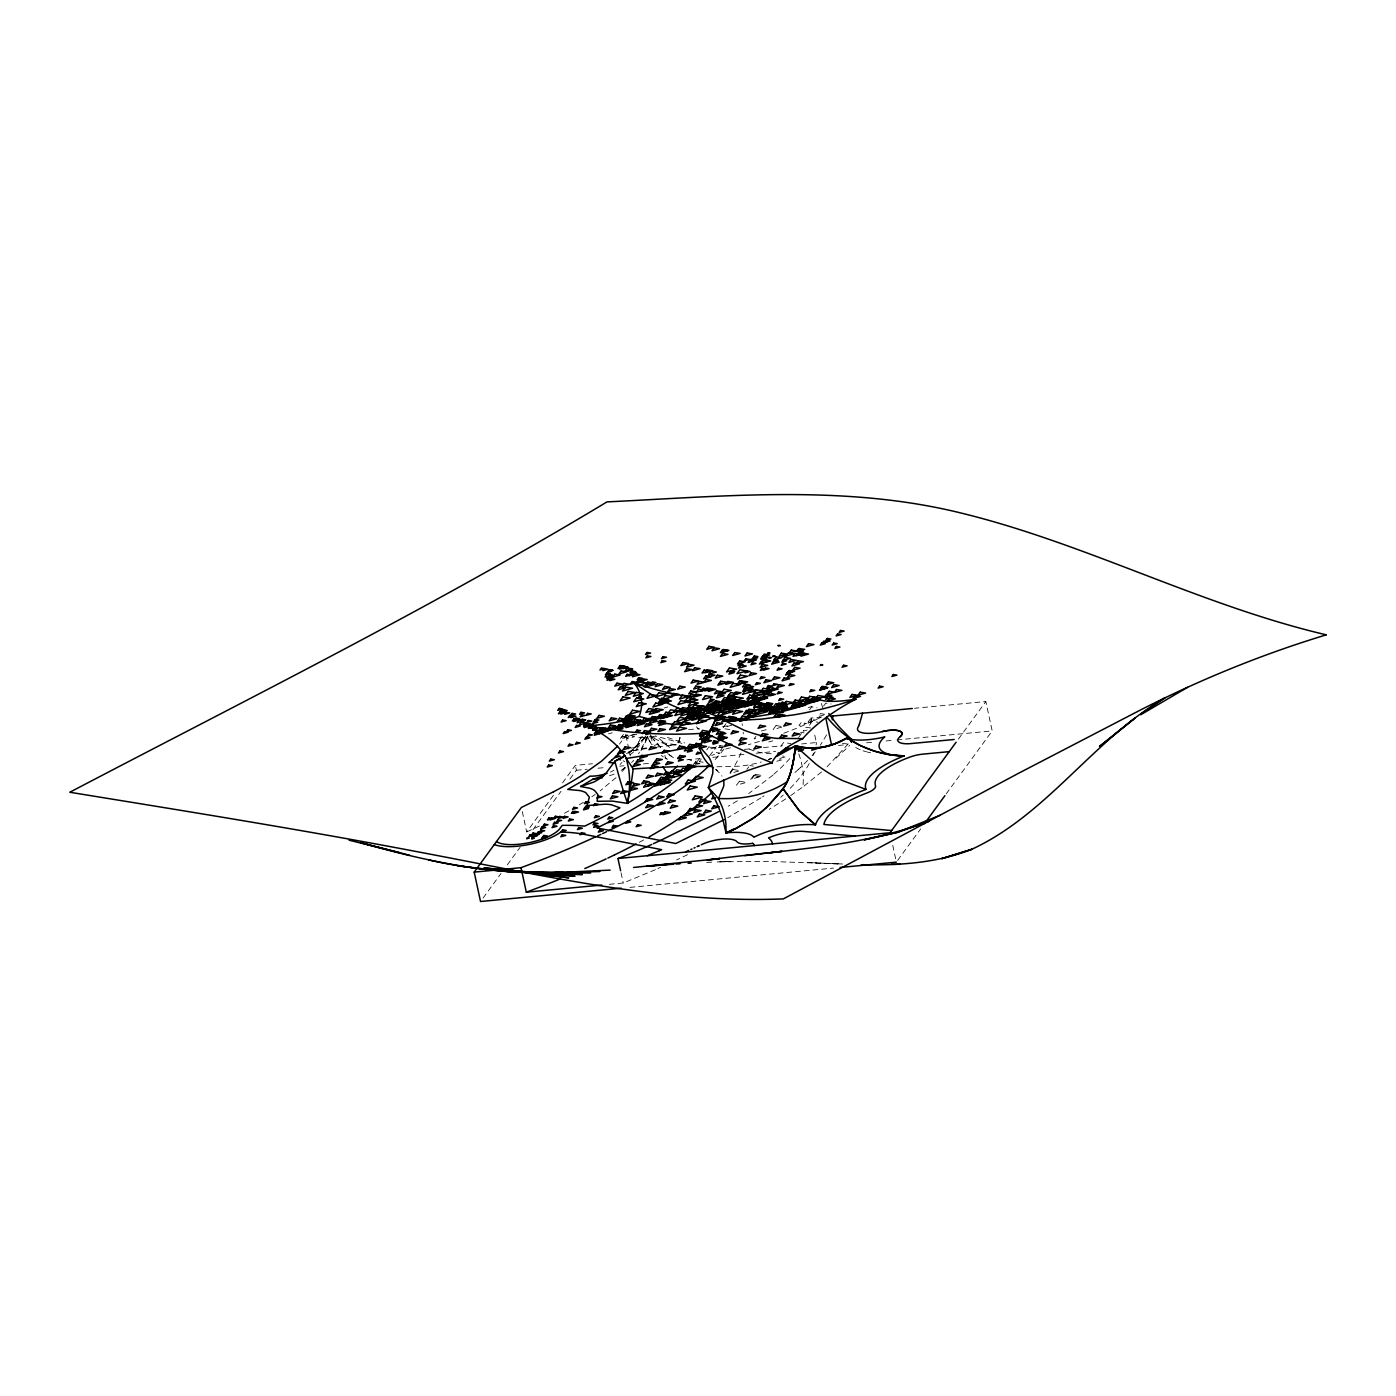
<?xml version="1.0" encoding="UTF-8"?>
<svg xmlns="http://www.w3.org/2000/svg" width="1396" height="1396" viewBox="0 0 1396 1396"><rect width="100%" height="100%" fill="white"/><g stroke="black" fill="none" stroke-linecap="round" stroke-linejoin="round"><path stroke-width="0.75" stroke-dasharray="5 3.75" d="M664.88 755.41L665.281 757.592L667.515 759.389M790.642 795.615L803.066 786.786L803.398 776.717A69.783 53.589 53.4 0 0 799.629 756.318L798.739 753.735M679.538 739.234L679.957 737.646L678.386 743.475L680.428 736.111M678.526 742.951L679.311 740.089M640.677 737.245L640.049 739.112A91.56 34.15 69.8 0 1 634.883 747.715L625.844 754.224M647.203 738.536L639.822 753.002M647.657 736.669L638.565 753.84M826.624 734.889L820.342 745.167M644.114 737.891L641.445 742.532A113.931 61.878 70.4 0 1 629.98 754.782M636.698 734.575L625.897 735.587L619.423 744.103M522.279 811.547L526.693 831.964L554.84 793.417M562.518 782.894L575.309 765.374L592.497 763.752M483.103 898.012L500.99 873.512M507.376 864.77L520.15 847.267M532.923 829.765L561.035 791.27M569.969 779.02L576.374 770.278L575.309 765.374M623.454 734.453L619.841 739.147L627.38 737.071L622.005 736.216M647.063 736.914L645.144 739.531L655.195 736.756M693.062 764.991L695.923 761.082L703.113 762.216M726.06 723.652L723.198 727.578L733.249 724.803M699.326 761.675L701.228 759.075M716.27 746.494L714.368 749.111L722.395 746.895M709.639 755.882L712.501 751.955L719.69 753.107L711.646 755.323M722.29 747.907L720.388 750.507L730.44 747.733M755.969 736.285L754.067 738.903L758.08 737.786M746.895 769.458L748.814 766.84M780.765 746.389L783.627 742.463L790.817 743.614M809.558 709.866L811.722 706.917L817.096 707.789M798.564 737.489L801.426 733.563M809.453 725.239L812.315 721.313L817.707 722.168M823.588 706.079L825.751 703.13L831.126 704.003M958.406 739.095L985.838 701.525L914.467 708.278M897.645 860.39L920.645 828.892M946.191 793.905L992.19 730.911L985.838 701.525M848.227 743.911L825.996 767.975M645.58 736.39L643.765 738.676M644.655 737.577L629.142 752.776A78.542 66.921 -68.1 0 1 627.45 753.997A77.164 65.734 -68.1 0 0 642.718 739.95L643.573 738.938M815.299 751.816L811.216 756.615M625.425 767.765L621.255 772.442M807.638 760.454L800.78 767.259M836.03 758.185L849.693 745.429M631.585 762.46L633.767 760.349M616.037 777.642L600.123 790.869M800.78 767.259L798.669 769.213M798.669 769.196L794.254 773.122M821.581 771.918L803.066 786.786M772.983 775.129L748.71 793.539M622.878 769.353L625.164 767.73M595.272 794.376L591.817 796.767M762.548 796.854L764.048 795.842M785.774 798.896L769.231 809.331M761.047 797.831L727.7 817.742M737.367 800.833L728.241 806.26M820.516 717.544L801.199 726.321A141.607 43.747 -16.7 0 1 780.835 734.296M539.327 826.048L526.693 831.964M687.547 854.718L676.589 859.919M657.917 868.539L660.448 867.387M655.37 869.691L623.244 883.005L606.021 884.628M771.517 758.534L768.324 759.581L771.604 758.342M768.324 759.581L771.709 758.307M759.407 741.451L748.291 744.731M664.182 707.964L667.951 706.917M608.481 733.86L612.251 732.813M621.307 737.402L628.828 735.308L625.251 734.732M630.346 735.587L634.377 734.471M638.81 737.734L642.841 736.634M808.197 707.563L811.966 706.516M761.361 730.998L769.405 728.782M823.919 714.961L818.265 716.514L820.412 713.583L825.804 714.438M710.808 748.814L720.842 746.04M807.132 730.056L803.119 731.172L805.981 727.246L811.373 728.101M768.76 741.957L772.791 740.84M695.068 764.45L701.106 762.774M780.242 758.29L786.28 756.615L782.685 756.039M776.752 761.256L782.79 759.599L779.195 759.023M646.418 747.837L628.863 751.432M633.47 750.682L646.837 748.483M657.516 746.947L676.519 744.818M653.991 736.338L641.218 737.786L638.949 741.538A59.679 19.422 -12.2 0 0 637.483 747A61.529 20.033 -12.2 0 1 631.341 748.099M688.577 729.654L699.379 728.642M722.587 726.444L728.747 725.85M821.79 717.055L811.059 718.067L812.385 724.192M744.382 749.373L752.863 748.57M763.438 747.558L782.493 745.761M801.548 743.963L816.363 742.55L814.147 732.359M576.374 770.278L587.192 769.248M598.029 768.219L606.684 767.399M619.684 766.177L624.012 765.758M643.504 763.909L649.995 763.298M686.815 759.808L699.815 758.586M712.815 757.347L745.29 754.276M756.126 753.247L775.618 751.414M838.42 745.464L847.093 744.644M866.584 742.794L875.24 741.974M886.076 740.962L894.731 740.142M896.895 739.932L992.19 730.911M629.98 887.367L833.552 868.085M675.053 744.958L669.871 745.063A19.701 6.422 -12.2 0 1 666.677 744.749L661.599 742.602L658.022 744.051A43.311 14.1 -12.2 0 1 654.305 745.412M706.69 862.396L715.031 862.03M717.108 861.943L731.696 861.315L721.47 861.664M719.708 861.856L767.468 861.349L840.479 863.932M723.337 747.68L713.688 747.453A157.765 132.498 45.6 0 1 707.912 747.017M716.863 766.788L739.793 766.177A156.387 131.346 45.6 0 0 761.291 761.989M842.66 864.019L807.132 862.519L841.317 864.124M675.577 744.661L666.014 743.3A88.733 59.505 -84.1 0 1 652.735 737.245M842.451 743.405L847.669 744.051M800.536 732.289L804.131 732.865M724.908 728.817L730.3 729.672M719.027 745.481L724.419 746.337M749.774 765.532L753.351 766.107M694.824 763.455L698.419 764.031M681.981 743.387L655.16 735.884M757.644 751.886L761.204 752.706A158.394 78.036 66.6 0 0 774.728 753.578M867.335 752.025L870.615 752.828M866.584 751.833L863.025 750.769M753.997 750.839L746.494 748.047M699.867 763.856L692.416 761.064A159.72 78.7 66.6 0 1 688.664 759.337M667.428 737.454L678.997 741.328A157.765 132.498 45.6 0 0 684.773 742.934M860.18 749.774L852.398 745.918M665.072 757.976L666.782 758.988M667.689 753.631L674.757 758.499M663.397 756.894L661.303 755.41M669.609 747.401L657.952 737.594M715.712 769.336L720.842 774.326A179.334 51.757 -15.6 0 1 721.994 776.159M717.701 770.924L715.834 769.196M696.307 726.793L699.187 729.48M651.583 737.036L661.355 748.273M651.566 744.609L648.425 738.746L650.414 742.672M650.327 734.662L651.67 737.14M649.245 740.456L647.151 736.163M821.354 703.479L823.256 709.343M892.742 845.348L895.918 860.041M625.897 735.587L630.311 756.004M621.045 872.797L623.244 883.005M650.937 735.866L652.176 741.712A78.228 63.396 49.4 0 0 652.944 744.591M742.114 723.826A44.218 27.484 -85.4 0 1 742.41 725.484M743.178 732.219A44.218 27.484 -85.4 0 1 743.265 733.93M673.518 757.731A92.38 72.522 -2.4 0 1 668.806 754.486M660.36 747.331A92.38 72.522 -2.4 0 1 653.241 739.304M622.023 762.443A120.3 79.031 61.5 0 1 620.033 764.537M624.588 768.114A134.697 82.277 66.5 0 1 622.284 769.65M624.658 767.451A26.681 8.69 -12.2 0 1 621.22 770.4M614.188 774.03A26.681 8.69 -12.2 0 1 608.9 775.949M623.105 760.785A26.681 8.69 -12.2 0 1 624.71 761.762M645.214 736.861A79.24 67.514 -68.1 0 1 627.956 753.735M811.146 718.05A361.983 117.857 -12.2 0 1 809.558 725.78M789.857 758.534A361.983 117.857 -12.2 0 1 772.738 775.146M709.063 746.581A346.522 112.814 -12.2 0 1 706.69 749.966M699.972 758.29A346.522 112.814 -12.2 0 1 694.44 764.223M723.966 749.006A371.668 120.998 -12.2 0 1 715.049 759.633M816.433 742.532A361.983 117.857 -12.2 0 1 816.067 745.098M814.025 752.898A361.983 117.857 -12.2 0 1 813.048 755.55M809.226 763.612A361.983 117.857 -12.2 0 1 788.077 790.433M783.226 795.022A361.983 117.857 -12.2 0 1 780.678 797.325M643.626 839.938A386.36 125.78 -12.2 0 1 638.024 842.975M740.979 752.915A371.668 120.998 -12.2 0 1 729.27 773.506M583.388 802.299A282.899 92.101 -12.2 0 1 579.357 804.759M568.887 810.832A282.899 92.101 -12.2 0 1 563.827 813.589M613.961 770.191A17.851 5.811 -12.2 0 1 610.366 772.093M629.247 735.797L627.101 738.746L634.639 736.652L629.247 735.797M778.026 644.882L777.31 645.859L779.823 645.161L778.026 644.882M778.951 645.528L778.235 646.523L780.748 645.825L778.951 645.528M732.97 769.493L730.108 773.419L740.159 770.644L732.97 769.493M775.984 725.588L773.122 729.515L783.173 726.74L775.984 725.588M739.426 781.219L736.547 785.145L746.598 782.371L739.426 781.219M753.578 775.426L750.716 779.352L760.768 776.577L753.578 775.426M755.236 774.379L752.357 778.305L762.408 775.53L755.236 774.379M801.095 722.587L798.948 725.536L806.487 723.442L801.095 722.587M810.099 719.237L807.952 722.186L815.491 720.092L810.099 719.237"/><path stroke-width="1.5" d="M851.385 742.131A125.099 6.753 78.9 0 0 851.403 741.8L851.455 739.444L840.584 728.503A81.073 40.17 57.7 0 1 828.823 713.548M795.388 747.192L795.511 745.988L809.157 748.116L822.768 747.192L834.93 743.771L847.058 737.926L860.442 745.604L874.42 751.153L888.99 754.59L904.137 755.917A51.652 16.822 -12.2 0 1 884.767 736.914A39.21 12.773 -12.2 0 1 851.455 739.444L844.755 734.732A61.441 25.948 54.3 0 1 831.615 722.622L826.781 717.143M795.336 747.593L795.005 750.315M794.952 750.682L794.76 752.2M832.958 715.991L832.26 719.812M862.571 713.182L859.465 723.843M802.979 738.606L776.351 738.379A167.852 121.225 57.5 0 1 743.911 730.125L716.48 716.619L715.747 718.818M718.259 717.666C721.034 719.586 714.979 714.473 715.816 718.574M715.729 718.853L709.151 733.005M715.415 719.743L713.757 723.913M859.465 723.843L858.662 725.815M858.662 725.798L857.79 727.787A22.144 7.207 -12.2 0 0 882.272 731.591A17.659 5.758 -12.2 0 1 898.954 730.823A17.659 5.758 -12.2 0 1 899.984 736.791A18.689 6.09 -12.2 0 0 912.199 743.457L954.166 739.496M713.53 724.472L712.867 725.937M712.501 726.723L711.82 728.154M801.601 747.523A112.692 82.87 -80.3 0 0 847.058 737.961C863.862 749.233 883.877 755.725 904.137 755.917A79.502 25.878 -12.2 0 0 866.009 789.421A100.687 32.771 -12.2 0 0 815.491 824.861A47.237 15.373 -12.2 0 0 753.84 837.234A38.111 12.407 -12.2 0 0 726.007 832.923L723.198 820.865A76.815 45.841 70.7 0 0 714.403 798.18L708.418 787.571L712.78 773.384A176.35 68.474 -7.6 0 0 709.168 757.662L698.785 745.656L677.409 749.687A119.131 4.903 -9.5 0 1 650.222 754.521L642.387 755.847M798.756 746.773L795.511 745.988L793.591 759.564A116.671 32.754 83.6 0 1 787.047 781.847L786.576 782.807A126.792 35.581 83.6 0 1 782.964 788.583L781.708 790.293M711.576 728.642L710.581 730.509M710.32 730.998L709.43 732.551M705.94 737.803L709.151 733.022M708.994 733.266L707.964 734.889M707.702 735.308L706.777 736.652M850.565 740.718L851.455 739.444A132.603 7.154 78.9 0 1 851.438 740.718A128.537 6.945 78.9 0 1 851.403 741.8M562.274 712.135L560.843 714.106L565.851 712.71L559.848 711.803L565.014 710.32L561.419 709.744L558.417 713.775L563.443 712.379M604.328 668.684L602.898 670.638L607.923 669.242L601.432 668.003L600.001 669.975L605.026 668.579M611.274 678.683L609.843 680.655L614.868 679.259L608.394 678.299L606.963 680.253L611.989 678.875M621.307 888.188L480.538 901.502L474.186 872.116L521.389 807.464L553.514 791.794M624.64 666.677L623.209 668.632L628.235 667.253L621.691 666.224L619.527 669.155L627.066 667.079M636.402 682.749L638.548 679.817L643.94 680.672L629.893 684.459L632.039 681.51L637.431 682.365M607.016 728.555L604.869 731.504L612.408 729.427L605.393 728.311L603.246 731.26L610.785 729.166M614.833 726.461L612.687 729.393L620.225 727.316L614.205 726.374L612.059 729.323L619.58 727.246M639.333 696.133L637.902 698.105L641.253 697.18M622.616 722.221L628.043 714.874L635.232 716.008L625.181 718.8M627.694 726.95L629.84 724L635.232 724.873L625.862 727.63L627.293 725.676L630.887 726.252M646.976 719.045L644.83 721.976L654.323 719.254L648.948 718.399L646.802 721.348M654.654 717.335L652.49 720.284L665.77 716.392L660.395 715.52L658.249 718.469M665.369 714.368L662.507 718.294L672.558 715.52L667.166 714.665M673.814 712.292L676.676 708.365L683.865 709.5L667.759 713.757L670.621 709.831L677.81 710.983M703.846 682.487L706.01 679.538L711.384 680.41L697.04 684.302L699.187 681.353L704.579 682.225M685.262 719.062L688.228 714.927L695.4 716.078M693.742 708.348L690.88 712.274L702.485 709.151L695.295 708.016L692.433 711.925M690.165 715.206L692.084 712.588L699.256 713.74L691.229 715.956M710.477 688.472L708.33 691.404L715.869 689.327L706.987 687.966L704.84 690.898L712.379 688.821M695.749 710.075L693.829 712.693L703.881 709.918M691.404 717.282L694.301 713.269L701.473 714.42L676.746 721.261L679.608 717.335L686.797 718.486M700.705 706.132L697.843 710.058L707.877 707.283M698.715 709.866L701.577 705.94L708.767 707.091M694.737 716.41L691.858 720.336L701.909 717.561L688.123 715.136M720.336 682.155L718.905 684.127L722.255 683.202M701.665 709.569L698.803 713.478L704.84 711.82M696.883 716.916L698.785 714.298L709.185 715.974L699.134 718.748L701.996 714.822M707.737 707.057L702.45 714.647L712.484 711.873L705.312 710.721M710.18 709.377L713.059 705.451M713.775 705.032L710.913 708.959L718.94 706.742M712.484 708.627L717.23 702.293L720.825 702.869M716.863 704.736L711.262 712.274L721.296 709.5L711.873 708.226L708.994 712.152L719.045 709.377M680.044 755.341L677.758 758.534L685.296 756.458M749.041 661.983L751.188 659.052L756.58 659.907L748.082 662.489L749.512 660.517L753.107 661.093M664.74 777.816L663.309 779.771L674.355 776.647L667.166 775.513L664.304 779.439M718.05 705.102L715.188 709.028L725.239 706.236L715.345 704.701M746.511 670.918L745.08 672.872L750.106 671.493L739.845 669.783L736.983 673.71L747.017 670.935M664.287 784.046L665.718 782.092L669.312 782.65M724.315 702.624L719.272 709.779L737.018 704.875L719.551 702.048L716.672 705.975L726.723 703.2M691.84 747.942L693.986 744.993M726.705 703.061L723.843 706.987L733.895 704.212M733.581 694.859L735.727 691.91L741.101 692.782L727.735 696.499L730.597 692.573L737.786 693.725M727.421 704.823L729.567 701.891L733.162 702.467M729.34 702.938L726.461 706.865L736.512 704.09L728.45 702.921L722.988 710.651L733.04 707.877L725.85 706.725M679.922 772.128L682.784 768.219L689.973 769.353L673.902 773.733L676.763 769.807L683.953 770.958M726.984 707.65L729.846 703.741M730.091 704.928L732.952 701.019L740.142 702.153L732.097 704.387M687.251 767.975L689.153 765.357M731.033 708.505L732.952 705.887L740.124 707.022L730.091 709.814M723.913 719.027L721.767 721.976L729.305 719.882L718.382 717.893L716.235 720.842L723.774 718.748M739.13 704.736L736.25 708.662L746.302 705.887L742.724 705.312M740.7 703.846L742.62 701.228L749.792 702.38M749.216 692.486L751.362 689.537L756.754 690.409L742.567 694.353L745.429 690.427L752.619 691.578M740.351 704.823L743.23 700.897L756.876 703.095M745.447 706.69L748.308 702.764M752.968 696.412L755.114 693.463M722.413 738.92L723.843 736.948L727.438 737.524L721.435 739.252L722.866 737.297L726.461 737.873M747.785 704.561L749.704 701.944M751.851 700.269L749.931 702.886L767.66 698.122L760.471 696.988L757.609 700.897M752.235 702.258L755.096 698.332L762.286 699.483M786.088 655.928L788.251 652.996L793.626 653.851L782.039 657.062L783.47 655.108L787.065 655.684M747.017 711.768L748.937 709.151L756.109 710.302L746.057 713.077M756.039 701.891L753.892 704.84L761.431 702.746L754.294 701.595M797.709 653.799L796.278 655.754L804.759 653.398M772.948 688.158L770.801 691.107L778.34 689.031L769.493 687.547L766.631 691.456L776.682 688.682M799.734 654.776L801.164 652.822L808.493 654.078L800.955 656.155L803.101 653.223M759.092 712.1L761.972 708.173L767.346 709.046M787.082 673.465L789.229 670.516L794.621 671.371L786.995 673.291M763.28 708.208L767.399 702.746L772.791 703.601L765.252 705.695L776.979 707.388M765.689 710.163L768.55 706.236L775.74 707.388L761.483 711.297L766.264 704.334L771.639 705.189L764.101 707.266M768.725 710.442L770.627 707.842M774.728 706.812L771.866 710.739L779.91 708.522M774.274 708.714L778.619 703.043L786.559 704.509M825.088 642.335L826.519 640.38L830.114 640.956L822.453 643.05L823.884 641.078L827.462 641.654M713.6 796.313L711.698 798.913L715.712 797.814M779.701 706.446L776.839 710.372L786.89 707.598L778.322 706.271L775.461 710.198L785.494 707.423M820.726 688.298L822.157 686.343L825.751 686.919L822.401 687.844M956.103 742.218L890.02 832.749L617.957 858.505L620.609 870.755M924.484 823.657L944.918 795.65M782.964 788.583L799.175 810.605L815.491 824.861L799.175 810.605L782.964 788.583L778.828 794.027M781.394 790.712L769.58 804.428M778.497 794.429L766.299 807.621M700.443 744.12L704.247 739.985M704.073 740.177L703.061 741.381M702.746 741.712L701.682 742.881M617.66 746.092L601.589 761.134L580.404 776.316A282.899 92.101 -12.2 0 1 553.479 791.776M701.333 743.23L698.785 745.656L700.373 750.577A46.941 29.281 -85.3 0 0 707.964 763.542L713.443 767.835M769.213 804.777L762.931 810.675M677.514 766.02L668.16 774.675L662.803 766.753M622.319 750.437L611.902 760.052M700.077 744.469L698.96 745.516M765.933 807.952L759.476 813.589M621.307 758.377L624.326 755.602M762.565 810.989L755.917 816.363M611.902 760.052L608.848 762.53A17.851 5.811 -12.2 0 1 615.043 763.472M1099.507 746.389L1135.07 718.067M759.092 813.903L752.27 818.998M1099.821 746.214L1133.378 719.394M755.515 816.66L736.722 828.194M751.868 819.295L732.603 830.149M1142.068 713.321L1164.857 697.948C1093.365 739.409 1047.262 814.514 971.599 849.361C936.594 863.217 898.553 865.485 861.315 864.752M625.076 755.602L614.816 761.239L606.475 772.634A96.481 66.711 58.6 0 1 593.666 782.109L580.631 786.506L589.827 788.269A49.035 15.967 -12.2 0 1 594.522 790.45L597.802 794.464L597.156 801.304L612.443 801.095L627.519 803.381L629.317 793.975A59.592 5.916 -78.3 0 0 632.161 776.752L633.208 768.934L626.315 758.534L640.799 756.126M787.047 781.847C766.928 795.074 742.236 799.646 718.451 798.477L708.418 787.571M581.992 781.219L590.089 776.141A17.851 5.811 -12.2 0 0 607.086 773.384M581.992 781.202L567.718 789.421L579.881 790.572A40.903 13.314 -12.2 0 1 585.779 792.684L589.374 797.203L586.983 805.544L605.306 804.183A35.336 11.5 -12.2 0 1 611.291 804.724L619.911 807.813A328.845 107.056 -12.2 0 1 602.74 817.096A564.473 183.783 -12.2 0 1 584.662 826.17A119.899 39.036 -12.2 0 0 562.204 825.368L559.831 828.631A34.01 11.063 -12.2 0 1 528.962 842.713A34.01 11.063 -12.2 0 1 496.505 841.544M580.631 786.506L592.846 779.247L603.875 775.67M1140.689 714.769L1187.56 687.321M718.678 811.652L660.448 840.479M724.035 819.731L675.804 843.516L596.982 827.933A582.132 189.524 -12.2 0 0 614.676 819.051A346.522 112.814 -12.2 0 0 691.421 767.189M1326.2 634.866A1812.427 1297.25 -81.5 0 0 1142.277 709.063L1018.661 773.227L783.348 898.902C663.362 903.666 545.435 875.973 428.363 853.829C309.249 830.917 189.49 811.739 69.8 792.247C250.059 697.791 432.62 607.051 606.981 501.897C722.587 496.365 840.252 484.761 954.271 511.407C1081.865 541.264 1198.623 604.904 1326.2 634.814M733.458 829.154L726.007 832.923L725.92 824.164A56.992 46.33 60.4 0 0 722.151 806.94L718.451 798.477L723.669 786.367A179.334 51.757 -15.6 0 0 723.477 780.015M736.268 828.421L728.38 831.964M608.377 830.847L609.18 830.446A385.104 125.378 -12.2 0 0 687.303 784.343A371.668 120.998 -12.2 0 0 707.999 766.788M614.484 854.945L607.871 858.086M606.736 831.632L602.618 833.587M600.961 834.354L597.628 835.907M776.49 756.475L795.511 745.988L816.154 764.327A138.832 102.432 55.7 0 0 842.591 780.608L866.009 789.421M606.196 858.872L601.135 861.21A503.747 163.995 -12.2 0 1 584.784 868.556M701.228 844.772L702.24 844.301A22.196 7.224 -12.2 0 1 736.948 841.753A17.659 5.758 -12.2 0 0 752.636 843.324M660.203 840.584L653.485 843.655M698.14 846.185L699.169 845.714L697.11 846.657M694.004 848.07L695.034 847.599M651.792 844.423L643.242 848.227A231.631 75.419 -12.2 0 1 618.009 858.54M690.863 849.483L691.91 849.012M732.132 830.358L726.007 832.923L727.909 832.156M688.769 850.426L685.593 851.839M716.48 716.619L700.408 722.186M940.241 815.194L897.663 832.313L864.368 839.816L897.663 832.313L929.038 821.214C858.313 848.087 781.498 849.64 707.301 860.076L719.97 858.557L633.54 867.474M659.296 850.67L661.634 849.658L583.929 834.302A102.24 33.277 -12.2 0 0 560.721 832.103A39.297 12.791 -12.2 0 1 494.324 844.545M660.448 850.181L647.43 855.731M820.08 699.571L797.622 707.388A140.996 51.914 -5.4 0 1 767.957 714.647L740.962 718.923L719.865 716.724A165.548 76.92 -34.5 0 1 709.482 713.339M740.404 719.149C726.252 723.896 739.025 717.649 741.381 720.545M607.871 671.598L612.896 670.22L609.302 669.644L607.731 671.86L612.757 670.464L609.162 669.905M621.935 668.335L626.961 666.939L623.366 666.363M639.647 681.632L647.186 679.555L641.794 678.683L636.593 685.68L646.645 682.906L639.455 681.754M650.868 683.865L655.893 682.47L652.316 681.894M643.783 686.675L647.133 685.75M762.129 657.01L769.667 654.933L764.275 654.078L760.541 659.034L768.079 656.94L762.687 656.085M773.227 661.879L778.253 660.5L774.658 659.924L771.656 664.164L779.195 662.07L773.82 661.215M800.571 654.218L793.033 656.312L795.197 653.363L801.304 654.358M782.877 660.413L790.415 658.319L785.023 657.464L781.795 662.123L786.821 660.727L783.226 660.151M589.339 725.571L593.108 724.541L587.716 723.669M592.148 727.473L588.379 728.503L590.525 725.571L595.918 726.426M599.25 733.179L603.002 732.132M631.934 724.524L637.588 722.954L632.214 722.098M649.559 719.429L642.02 721.505L644.167 718.574L652.351 719.9M665.159 715.38L650.082 719.464L652.229 716.514L657.621 717.37L659.767 714.525L668.37 716.008L660.832 718.085M658.406 717.876L650.868 719.952L653.031 717.003L660.029 718.207M701.63 706.097L691.578 708.889L694.44 704.963L714.927 708.208M697.354 708.348L703.392 706.673L696.203 705.521M727.543 699.902L721.523 701.577L724.384 697.651L729.776 698.506M710.215 705.678L713.565 704.753M709.534 708.016L705.521 709.116L708.383 705.207L711.977 705.765M756.737 695.365L760.488 694.336M716.288 706.725L708.261 708.959L711.122 705.032L714.717 705.608M704.875 710.983L722.535 705.853M714.002 708.662L733.057 703.27M686.675 717.771L692.695 716.096M725.588 706.847L735.64 704.073M737.228 703.567L742.881 701.996L737.489 701.141M753.98 699.64L759.633 698.07M706.708 713.007L712.728 711.332M763.019 697.354L773.07 694.562L765.88 693.428L761.745 699.134L766.77 697.756L763.176 697.18M741.765 704.596L750.402 702.048M727.421 708.732L735.465 706.516L730.073 705.643M756.248 700.775L763.787 698.681L754.241 697.215M729.916 708.453L733.947 707.336L728.555 706.481M693.184 719.097L703.218 716.322L697.843 715.467M754.311 702.677L758.08 701.647L754.486 701.071M746.843 705.87L759.686 702.467M755.498 703.916L744.243 706.83L747.104 702.903L754.294 704.055M766.352 708.4L772.372 706.742M727.927 719.69L735.954 717.474L728.782 716.322M762.356 710.285L758.325 711.402L761.204 707.475L766.579 708.33M731.766 718.992L735.797 717.893L730.405 717.02M776.979 706.481L772.965 707.598L775.827 703.671L779.422 704.23M781.777 705.294L785.791 704.195M767.137 709.883L754.276 713.426L757.138 709.5L764.327 710.651M767.242 710.721L784.325 705.94L777.153 704.788M774.222 709.622L777.991 708.575M783.086 707.022L787.117 705.905L781.725 705.05M779.439 708.802L786.978 706.708L781.586 705.853M807.621 701.595L811.39 700.565L805.998 699.693M799.472 704.945L809.505 702.171L802.334 701.019L798.006 707.179L805.544 705.102L800.17 704.23M813.763 701.979L819.417 700.408L814.025 699.553M695.051 745.167L687.513 747.261L689.659 744.312L699.379 745.848L691.142 747.977L692.468 745.796L696.063 746.371L691.037 747.75M677.898 758.272L685.436 756.196L679.904 755.585M688.298 768.725L696.342 766.509L690.95 765.654M666.468 778.043L658.929 780.12L661.076 777.171L668.335 778.392M656.033 784.046L663.571 781.969L658.179 781.114L654.637 786.14L662.175 784.063L656.801 783.208M542.346 837.373L547.372 835.977L543.777 835.419L541.561 838.787L546.586 837.408L542.992 836.832M698.907 722.552L694.336 723.425A163.576 108.818 57.4 0 1 665.264 723.337L639.002 716.41M769.266 852.869L782.039 851.351L744.696 855.678M733.109 720.894L726.67 720.65M657.813 865.241L670.813 864.002L646.714 866.27L673.849 864.194M830.376 716.235L912.303 708.487M949.245 751.641L922.878 754.137A17.659 5.758 -12.2 0 0 910.175 756.981A65.839 21.429 -12.2 0 0 875.501 785.599A17.659 5.758 -12.2 0 1 866.724 793.068A85.104 27.711 -12.2 0 0 823.902 824.46L891.625 830.55M474.186 872.116L495.475 870.109M506.12 869.097L521.022 867.684A503.747 163.995 -12.2 0 0 595.813 836.728M521.022 867.684L526.309 892.184L601.711 885.047M840.06 867.474L896.372 862.152M675.996 864.037L680.027 863.792M688.088 863.286L691.229 863.112M610.122 870.109L552.781 872.797L499.087 870.982L543.69 873.041L562.989 872.291C494.062 875.955 426.181 861.384 360.343 842.538L409.569 855.277M731.993 720.982L726.862 720.685M729.061 720.947L761.972 719.08L794.062 714.839A404.282 387.39 -46.2 0 0 855.853 699.221M543.69 873.041L599.896 871.523M891.486 864.351L900.019 864.264M518.457 871.331L568.73 877.84L523.081 872.151L575.047 876.165L483.906 867.911L535.698 873.006L590.63 872.989M518.928 871.837L562.989 872.291M428.816 859.971C469.44 869.237 511.163 872.797 552.781 872.797M535.698 873.006L582.359 874.542L528.84 872.709M632.981 768.917L658.389 767.399A123.982 15.862 -3.1 0 1 687.513 766.456L710.913 766.387L707.249 765.758M729.323 720.964L729.497 720.982A437.088 289.81 -73 0 1 726.06 720.598M855.155 836.064L804.27 831.475A29.578 9.632 -12.2 0 0 768.533 837.897A71.388 23.243 -12.2 0 1 772.477 843.882M457.748 865.869L508.423 871.68M792.021 671.912L788.426 671.336L785.547 675.001L790.572 673.605L786.978 673.029M795.755 704.491L801.147 705.346L790.031 708.54L792.178 705.591L797.57 706.463M752.793 698.96L759.982 700.111M779.614 703.514L786.786 704.666L776.403 707.702L779.265 703.776L786.454 704.91M754.206 701.42L759.599 702.275M746.703 702.101L750.28 702.677M770.103 706.795L777.293 707.947M764.345 707.371L767.94 707.947M730.736 702.31L734.331 702.869M666.293 692.922L671.685 693.777M779.963 711.524L783.557 712.1M778.916 712.065L782.51 712.641M722.133 705.853L729.323 707.004M709.971 704.177L717.37 705.608M709.569 709.081L714.961 709.936M696.709 708.767L707.057 710.424M697.337 708.924L700.932 709.5M694.929 714.7L689.537 713.845L684.337 721.243L694.388 718.469L687.198 717.317M625.495 718.294L632.667 719.446M800.554 747.122L799.105 746.843M349.07 840.183L399.902 852.729M795.895 746.092L802.281 747.418A110.249 81.09 -80.3 0 0 831.545 745.01M708.226 734.488L752.81 754.852A409.08 21.778 29.2 0 0 772.267 762.827M633.365 682.435L650.065 693.707A437.088 289.81 -73 0 0 714.263 718.678M693.847 701.944L695.976 704.265M796.68 748.588L795.511 745.988L781.045 752.601A158.394 78.036 66.6 0 1 777.921 753.212M847.058 737.926L847.599 739.391A132.603 7.154 78.9 0 1 847.058 737.926A116.898 85.976 -80.3 0 1 831.545 744.993L825.926 718.556M626.315 758.534L628.601 768.55A86.849 50.361 -66.4 0 1 629.195 790.974L627.519 803.381L623.855 792.439A85.959 6.334 76.3 0 1 619.091 776.63L614.816 761.239A83.777 71.371 -68.1 0 0 623.995 756.3A78.857 67.183 -68.1 0 0 624.797 755.794M690.148 696.831A101.14 30.572 10.3 0 1 633.278 682.47M633.522 682.382A121.033 60.639 -12.2 0 1 639.159 716.41M639.106 716.445A108.452 34.725 1.5 0 1 586.145 725.955L626.28 731.591A355.875 215.665 20.6 0 0 709.308 732.795M586.215 725.798A112.814 72.941 -4.7 0 1 626.49 758.482M855.713 699.274A126.216 18.549 -16.8 0 1 819.871 699.623M855.748 699.169A145.114 54.444 -18.2 0 0 802.787 738.624A139.181 33.382 -11 0 0 772.04 762.862M708.365 787.536A112.221 33.487 -23.8 0 1 772.32 762.74M668.318 774.675A351.583 114.472 -12.2 0 1 627.397 803.363M795.58 746.11A120.946 33.94 83.6 0 1 782.999 788.775M794.76 752.2A118.206 33.172 83.6 0 1 786.594 782.894M602.479 777.677A26.681 8.69 -12.2 0 1 592.846 779.247M619.789 759.773A26.681 8.69 -12.2 0 1 620.452 759.913M624.867 755.742A78.542 66.921 -68.1 0 1 623.995 756.3M752.636 843.306A53.711 17.485 -12.2 0 1 754.538 845.575M560.128 878.991A503.747 163.995 -12.2 0 1 526.327 892.184M649.123 836.885A386.36 125.78 -12.2 0 0 688.333 811.983A371.668 120.998 -12.2 0 0 712.03 792.474M636.122 843.987A386.36 125.78 -12.2 0 1 614.415 854.928M882.272 731.574A17.659 5.758 -12.2 0 1 898.954 730.823A17.659 5.758 -12.2 0 1 899.984 736.774M559.15 708.383L557.719 710.337L562.745 708.959L559.15 708.383M562.134 710.616L560.703 712.571L565.729 711.175L562.134 710.616M563.53 709.918L562.099 711.873L567.125 710.494L563.53 709.918M566.165 712.379L564.734 714.333L569.76 712.955L566.165 712.379M562.571 720.074L561.122 722.029L566.148 720.65L562.571 720.074M569.69 715.485L568.259 717.439L573.285 716.061L569.69 715.485M572.011 713.408L570.58 715.38L575.606 713.984L572.011 713.408M572.36 715.625L570.929 717.579L575.955 716.2L572.36 715.625M606.894 672.732L605.463 674.687L610.488 673.308L606.894 672.732M564.612 731.609L563.181 733.563L568.207 732.185L564.612 731.609M573.843 718.94L572.412 720.894L577.438 719.516L573.843 718.94M607.225 674.094L605.079 677.025L612.617 674.949L607.225 674.094M575.972 718.137L574.541 720.109L579.567 718.713L575.972 718.137M567.806 729.811L566.375 731.766L571.4 730.387L567.806 729.811M575.396 719.481L573.965 721.435L578.991 720.057L575.396 719.481M580.98 712.309L579.549 714.281L584.575 712.885L580.98 712.309M608.848 675.49L606.702 678.421L614.24 676.345L608.848 675.49M581.626 714.874L580.195 716.829L585.221 715.433L581.626 714.874M550.757 759.145L549.326 761.099L554.352 759.721L550.757 759.145M579.323 719.69L577.176 722.639L584.715 720.545L579.323 719.69M620.138 665.56L617.974 668.51L625.513 666.433L620.138 665.56M576.6 725.431L575.169 727.403L580.195 726.007L576.6 725.431M614.694 674.146L612.547 677.095L620.068 675.001L614.694 674.146M548.698 765.078L547.267 767.032L552.293 765.636L548.698 765.078M582.149 719.254L580.719 721.226L585.744 719.83L582.149 719.254M559.883 751.013L558.452 752.968L563.478 751.589L559.883 751.013M581.294 722.011L579.131 724.96L586.669 722.866L581.294 722.011M587.594 713.373L586.163 715.328L591.189 713.949L587.594 713.373M621.045 671.005L618.899 673.954L626.438 671.877L621.045 671.005M569.463 744.208L568.032 746.162L573.058 744.783L569.463 744.208M585.029 723.826L583.598 725.78L588.623 724.384L585.029 723.826M585.901 723.774L583.755 726.723L591.276 724.646L585.901 723.774M588.24 720.493L586.809 722.465L591.834 721.069L588.24 720.493M627.258 668.021L625.111 670.97L632.65 668.876L627.258 668.021M585.779 725.588L584.348 727.543L589.374 726.147L585.779 725.588M616.945 683.185L614.798 686.134L622.337 684.057L616.945 683.185M628.915 669.417L627.485 671.371L632.51 669.993L628.915 669.417M576.653 742.358L575.222 744.33L580.247 742.934L576.653 742.358M627.153 674.338L625.722 676.31L630.748 674.914L627.153 674.338M595.289 719.446L593.858 721.418L598.884 720.022L595.289 719.446M594.138 721.61L592.707 723.582L597.732 722.186L594.138 721.61M598.989 715.398L596.842 718.329L604.381 716.253L598.989 715.398M631.358 670.935L629.928 672.889L634.953 671.511L631.358 670.935M620.313 686.849L618.166 689.781L625.705 687.705L620.313 686.849M631.393 672.872L629.247 675.804L636.785 673.727L631.393 672.872M623.977 683.394L621.831 686.326L629.369 684.249L623.977 683.394M632.912 671.912L631.481 673.867L636.506 672.488L632.912 671.912M646.976 652.473L645.528 654.445L650.553 653.049L646.976 652.473M586.268 737.263L584.837 739.217L589.845 737.838L586.268 737.263M588.798 734.331L587.367 736.285L592.393 734.907L588.798 734.331M594.103 728.433L592.672 730.405L597.697 729.009L594.103 728.433M647.308 655.893L645.877 657.848L650.902 656.469L647.308 655.893M634.552 673.849L632.405 676.798L639.944 674.704L634.552 673.849M625.425 687.076L622.546 691.003L632.597 688.228L625.425 687.076M596.354 730.771L594.207 733.703L601.746 731.626L596.354 730.771M595.673 733.284L594.242 735.238L599.268 733.842L595.673 733.284M600.524 728.031L598.378 730.981L605.916 728.887L600.524 728.031M623 696.866L620.138 700.792L630.172 698.017L623 696.866M628.165 691.421L625.303 695.348L635.337 692.573L628.165 691.421M638.687 677.636L637.257 679.59L642.282 678.212L638.687 677.636M602.322 727.892L600.891 729.864L605.916 728.468L602.322 727.892M600.978 731.731L599.547 733.703L604.573 732.307L600.978 731.731M611.343 717.858L609.197 720.807L616.735 718.713L611.343 717.858M603.002 729.934L600.838 732.883L608.377 730.806L603.002 729.934M527.391 837.792L526.676 838.769L529.189 838.071L527.391 837.792M530.201 834.668L528.77 836.64L533.795 835.244L530.201 834.668M610.401 725.013L608.255 727.962L615.793 725.868L610.401 725.013M533.028 833.046L531.579 835.017L536.605 833.621L533.028 833.046M636.157 692.381L633.295 696.307L643.347 693.515L636.157 692.381M662.908 656.661L661.477 658.633L666.503 657.237L662.908 656.661M533.464 835.366L532.016 837.338L537.041 835.942L533.464 835.366M619.562 718.225L617.398 721.174L624.937 719.097L619.562 718.225M532.417 837.984L531.702 838.961L534.214 838.263L532.417 837.984M535.593 833.813L534.162 835.785L539.188 834.389L535.593 833.813M662.297 660.657L660.866 662.629L665.892 661.233L662.297 660.657M538.141 832.103L536.692 834.058L541.718 832.679L538.141 832.103M542.032 826.921L540.601 828.892L545.627 827.496L542.032 826.921M544.388 824.164L542.939 826.135L547.965 824.739L544.388 824.164M548.89 817.986L547.459 819.941L552.484 818.545L548.89 817.986M636.628 697.826L633.749 701.752L643.8 698.977L636.628 697.826M647.814 682.103L645.667 685.035L653.206 682.958L647.814 682.103M647.971 683.202L645.109 687.129L655.143 684.354L647.971 683.202M541.037 830.166L539.606 832.138L544.632 830.742L541.037 830.166M618.969 724.524L617.521 726.478L622.546 725.1L618.969 724.524M551.49 817.969L550.059 819.923L555.085 818.527L551.49 817.969M626.298 716.026L623.436 719.952L633.487 717.178L626.298 716.026M619.335 728.101L617.905 730.073L622.93 728.677L619.335 728.101M632.528 710.25L629.666 714.176L639.717 711.402L632.528 710.25M555.381 816.276L553.95 818.248L558.976 816.852L555.381 816.276M624.832 721.627L622.668 724.576L630.207 722.482L624.832 721.627M623.052 724.594L620.906 727.543L628.444 725.466L623.052 724.594M627.362 718.853L625.216 721.802L632.754 719.708L627.362 718.853M639.106 702.659L636.244 706.585L646.278 703.811L639.106 702.659M627.223 720.737L625.076 723.686L632.615 721.61L627.223 720.737M554.596 822.296L553.165 824.268L558.191 822.872L554.596 822.296M627.781 722.796L625.635 725.728L633.173 723.652L627.781 722.796M559.726 816.451L558.295 818.405L563.321 817.026L559.726 816.451M553.462 825.664L552.031 827.636L557.039 826.24L553.462 825.664M558.016 819.853L556.568 821.808L561.593 820.429L558.016 819.853M657.359 683.708L655.195 686.658L662.734 684.564L657.359 683.708M649.855 694.405L646.994 698.332L657.045 695.557L649.855 694.405M629.805 723.32L627.659 726.252L635.197 724.175L629.805 723.32M635.075 719.306L632.929 722.238L640.467 720.162L635.075 719.306M564.542 816.363L563.111 818.335L568.137 816.939L564.542 816.363M636.593 720.964L634.447 723.913L641.986 721.819L636.593 720.964M573.931 807.359L572.5 809.314L577.525 807.935L573.931 807.359M658.772 692.782L655.911 696.709L665.944 693.934L658.772 692.782M572.814 811.408L571.383 813.379L576.408 811.983L572.814 811.408M664.688 686.396L662.542 689.327L670.08 687.251L664.688 686.396M648.808 708.557L645.947 712.484L655.998 709.692L648.808 708.557M640.712 720.406L638.565 723.355L646.086 721.261L640.712 720.406M639.316 722.605L637.169 725.554L644.708 723.477L639.316 722.605M683.045 662.594L680.899 665.543L688.437 663.449L683.045 662.594M574.855 811.442L573.424 813.397L578.45 812.018L574.855 811.442M569.76 819.051L568.329 821.023L573.355 819.627L569.76 819.051M619.719 750.961L617.573 753.91L625.111 751.833L619.719 750.961M616.561 755.672L615.13 757.627L620.156 756.248L616.561 755.672M562.623 829.852L561.192 831.807L566.218 830.428L562.623 829.852M655.736 703.061L652.874 706.987L662.926 704.195L655.736 703.061M637.03 730.108L635.599 732.062L640.624 730.684L637.03 730.108M625.199 746.738L623.052 749.687L630.591 747.61L625.199 746.738M652.141 710.407L649.28 714.333L659.331 711.559L652.141 710.407M585.849 801.688L584.418 803.642L589.444 802.264L585.849 801.688M661.617 698.314L658.738 702.24L668.789 699.466L661.617 698.314M562.222 834.825L560.791 836.78L565.816 835.401L562.222 834.825M669.923 688.577L667.777 691.526L675.315 689.45L669.923 688.577M661.355 700.565L658.493 704.491L668.544 701.717L661.355 700.565M665.177 695.574L662.315 699.501L672.366 696.726L665.177 695.574M656.033 708.575L653.171 712.501L663.222 709.726L656.033 708.575M688.647 664.322L686.5 667.271L694.021 665.194L688.647 664.322M585.779 806.312L584.348 808.284L589.374 806.888L585.779 806.312M584.924 807.935L583.493 809.889L588.519 808.511L584.924 807.935M646.575 723.843L644.429 726.775L651.967 724.699L646.575 723.843M664.217 699.815L661.355 703.724L671.406 700.949L664.217 699.815M686.815 668.719L684.668 671.668L692.207 669.591L686.815 668.719M651.234 720.528L649.088 723.477L656.626 721.383L651.234 720.528M644.429 730.614L642.282 733.563L649.821 731.487L644.429 730.614M598.413 796.104L596.982 798.058L602.008 796.68L598.413 796.104M673.518 693.463L671.371 696.395L678.91 694.318L673.518 693.463M679.817 686.204L677.671 689.153L685.209 687.059L679.817 686.204M708.906 646.365L706.742 649.315L714.281 647.221L708.906 646.365M594.853 803.695L593.405 805.667L598.43 804.27L594.853 803.695M647.151 732.603L645.72 734.575L650.745 733.179L647.151 732.603M694.702 667.777L692.556 670.726L700.094 668.649L694.702 667.777M578.851 827.619L577.42 829.573L582.446 828.194L578.851 827.619M651.478 728.328L649.315 731.277L656.853 729.201L651.478 728.328M660.151 720.319L658.005 723.268L665.543 721.174L660.151 720.319M665.875 712.204L663.728 715.153L671.267 713.059L665.875 712.204M714.159 647.814L712.012 650.763L719.551 648.686L714.159 647.814M665.56 714.752L663.397 717.701L670.935 715.607L665.56 714.752M660.814 722.587L658.65 725.536L666.189 723.442L660.814 722.587M581.417 832.766L579.968 834.721L584.994 833.325L581.417 832.766M693.149 680.149L691.003 683.098L698.541 681.004L693.149 680.149M682.312 695.103L679.451 699.03L689.502 696.255L682.312 695.103M595.76 815.822L594.312 817.777L599.338 816.398L595.76 815.822M614.729 790.572L612.565 793.521L620.103 791.445L614.729 790.572M660.064 728.66L657.917 731.609L665.456 729.515L660.064 728.66M634.901 763.717L632.754 766.666L640.293 764.589L634.901 763.717M680.759 700.652L677.898 704.579L687.949 701.804L680.759 700.652M638.024 759.633L635.878 762.582L643.416 760.506L638.024 759.633M612.46 795.895L610.314 798.844L617.852 796.767L612.46 795.895M641.846 755.358L639.7 758.307L647.238 756.213L641.846 755.358M704.177 670.115L702.031 673.047L709.569 670.97L704.177 670.115M594.417 822.89L592.968 824.861L597.994 823.466L594.417 822.89M690.828 690.985L688.682 693.934L696.22 691.858L690.828 690.985M651.164 746.773L649.018 749.704L656.556 747.628L651.164 746.773M707.231 669.836L705.085 672.785L712.623 670.708L707.231 669.836M687.6 697.581L684.721 701.507L694.772 698.733L687.6 697.581M695.854 686.099L693.707 689.031L701.246 686.954L695.854 686.099M722.552 649.681L720.406 652.63L727.944 650.553L722.552 649.681M677.653 711.594L674.792 715.52L684.843 712.728L677.653 711.594M595.062 825.455L593.632 827.427L598.657 826.031L595.062 825.455M723.494 649.524L721.348 652.456L728.869 650.379L723.494 649.524M691.107 694.458L688.961 697.407L696.499 695.313L691.107 694.458M627.991 781.795L625.844 784.744L633.365 782.667L627.991 781.795M682.522 707.65L679.66 711.559L689.711 708.784L682.522 707.65M705.8 675.891L703.636 678.84L711.175 676.763L705.8 675.891M722.587 653.468L720.441 656.417L727.979 654.34L722.587 653.468M622.79 790.642L620.627 793.574L628.165 791.497L622.79 790.642M690.706 698.733L687.844 702.659L697.895 699.885L690.706 698.733M710.93 671.162L708.784 674.094L716.322 672.017L710.93 671.162M674.652 721.592L671.79 725.519L681.841 722.744L674.652 721.592M698.524 689.205L696.36 692.154L703.898 690.06L698.524 689.205M709.552 674.373L707.406 677.304L714.927 675.228L709.552 674.373M671.685 726.67L669.539 729.602L677.077 727.525L671.685 726.67M695.976 694.144L693.829 697.093L701.368 694.999L695.976 694.144M683.674 711.977L680.812 715.904L690.863 713.129L683.674 711.977M691.229 701.874L688.368 705.783L698.419 703.008L691.229 701.874M688.28 707.755L685.419 711.681L695.47 708.906L688.28 707.755M689.066 706.969L686.204 710.896L696.255 708.104L689.066 706.969M703.008 688.28L700.862 691.229L708.4 689.135L703.008 688.28M599.739 830.166L598.308 832.121L603.334 830.742L599.739 830.166M609.18 817.149L607.749 819.12L612.774 817.724L609.18 817.149M634.465 783.54L632.301 786.471L639.839 784.395L634.465 783.54M632.109 787.641L629.945 790.59L637.483 788.496L632.109 787.641M609.686 820.656L608.255 822.628L613.28 821.232L609.686 820.656M683.15 721.872L680.271 725.798L690.322 723.006L683.15 721.872M679.398 727.176L676.519 731.103L686.57 728.328L679.398 727.176M717.404 675.228L715.258 678.177L722.796 676.083L717.404 675.228M656.94 758.656L654.794 761.588L662.332 759.511L656.94 758.656M654.34 762.425L652.194 765.357L659.732 763.28L654.34 762.425M734.785 652.56L732.621 655.492L740.159 653.415L734.785 652.56M652.49 765.741L650.344 768.69L657.882 766.613L652.49 765.741M664.147 750.333L662.001 753.282L669.539 751.205L664.147 750.333M693.655 710.756L690.793 714.665L700.844 711.89L693.655 710.756M705.434 695.679L702.554 699.605L712.606 696.813L705.434 695.679M643.8 780.853L641.637 783.784L649.175 781.708L643.8 780.853M648.25 775.286L646.104 778.218L653.642 776.141L648.25 775.286M613.49 825.437L612.059 827.392L617.084 826.013L613.49 825.437M729.445 667.986L726.583 671.912L736.634 669.138L729.445 667.986M720.702 681.248L717.841 685.174L727.892 682.4L720.702 681.248M645.772 784.29L643.626 787.239L651.164 785.145L645.772 784.29M716.619 690.88L714.455 693.812L721.994 691.735L716.619 690.88M731.103 670.883L729.672 672.855L734.697 671.459L731.103 670.883M649.768 782.929L647.604 785.878L655.143 783.802L649.768 782.929M710.704 699.169L709.273 701.141L714.298 699.745L710.704 699.169M730.352 672.157L728.921 674.111L733.947 672.732L730.352 672.157M657.446 773.279L655.3 776.228L662.838 774.134L657.446 773.279M709.587 701.577L706.725 705.486L716.776 702.712L709.587 701.577M739.671 660.954L737.524 663.903L745.063 661.809L739.671 660.954M747.104 653.014L744.958 655.946L752.496 653.869L747.104 653.014M667.759 761.815L665.613 764.746L673.151 762.67L667.759 761.815M739.409 663.798L737.978 665.77L743.004 664.374L739.409 663.798M679.66 746.057L677.514 748.989L685.052 746.912L679.66 746.057M699.221 719.812L696.36 723.739L706.411 720.964L699.221 719.812M727.857 681.44L725.711 684.372L733.249 682.295L727.857 681.44M719.882 692.503L717.736 695.435L725.257 693.358L719.882 692.503M718.591 694.894L716.445 697.843L723.966 695.749L718.591 694.894M740.787 665.194L738.641 668.126L746.179 666.049L740.787 665.194M745.778 658.807L744.347 660.779L749.373 659.383L745.778 658.807M627.205 821.302L625.774 823.256L630.783 821.878L627.205 821.302M724.088 689.292L721.226 693.219L731.26 690.427L724.088 689.292M715.834 700.879L714.403 702.834L719.429 701.455L715.834 700.879M665.822 772.005L663.676 774.955L671.214 772.861L665.822 772.005M647.36 798.634L645.196 801.583L652.735 799.489L647.36 798.634M733.005 683.394L730.143 687.321L740.194 684.546L733.005 683.394M686.535 748.012L684.389 750.961L691.927 748.884L686.535 748.012M740.386 675.14L737.507 679.049L747.558 676.275L740.386 675.14M754.311 655.998L752.88 657.952L757.906 656.574L754.311 655.998M663.327 781.062L660.465 784.988L670.499 782.214L663.327 781.062M715.625 709.796L712.763 713.722L722.814 710.948L715.625 709.796M754.032 657.237L752.601 659.191L757.627 657.813L754.032 657.237M667.532 775.914L666.101 777.886L671.127 776.49L667.532 775.914M679.8 759.162L678.369 761.117L683.394 759.738L679.8 759.162M671.598 771.011L669.452 773.96L676.99 771.883L671.598 771.011M647.849 804.759L645.702 807.708L653.241 805.614L647.849 804.759M666.346 779.3L664.199 782.249L671.738 780.172L666.346 779.3M724.489 700.286L721.61 704.212L731.661 701.438L724.489 700.286M702.572 730.44L699.71 734.366L709.761 731.574L702.572 730.44M688.769 750.158L687.338 752.112L692.364 750.734L688.769 750.158M752.392 662.821L750.961 664.775L755.986 663.397L752.392 662.821M692.276 745.83L690.13 748.762L697.668 746.686L692.276 745.83M701.577 733.109L699.431 736.041L706.969 733.964L701.577 733.109M729.113 695.068L726.967 698L734.505 695.923L729.113 695.068M739.479 681.178L737.315 684.127L744.853 682.033L739.479 681.178M726.932 698.873L724.07 702.799L734.121 700.024L726.932 698.873M701.804 733.755L700.356 735.727L705.381 734.331L701.804 733.755M740.473 680.742L737.611 684.668L747.663 681.894L740.473 680.742M729.445 696.133L726.583 700.059L736.634 697.285L729.445 696.133M696.238 743.387L694.091 746.319L701.612 744.243L696.238 743.387M637.588 824.757L636.14 826.711L641.165 825.333L637.588 824.757M674.442 773.838L671.581 777.764L681.632 774.989L674.442 773.838M701.734 736.547L699.588 739.496L707.126 737.42L701.734 736.547M658.807 796.104L656.661 799.053L664.199 796.976L658.807 796.104M719.9 712.169L717.038 716.096L727.089 713.321L719.9 712.169M677.81 771.814L676.379 773.785L681.405 772.389L677.81 771.814M719.603 715.642L717.457 718.591L724.995 716.514L719.603 715.642M751.135 672.75L748.971 675.699L756.51 673.622L751.135 672.75M703.776 737.926L701.63 740.875L709.168 738.781L703.776 737.926M725.187 708.854L722.308 712.78L732.359 709.988L725.187 708.854M711.89 727.543L709.744 730.474L717.282 728.398L711.89 727.543M744.679 684.057L742.515 687.007L750.053 684.913L744.679 684.057M763.315 658.162L761.867 660.116L766.893 658.738L763.315 658.162M707.266 735.413L705.12 738.362L712.658 736.285L707.266 735.413M760.855 662.105L759.424 664.077L764.45 662.681L760.855 662.105M717.178 722.674L715.031 725.623L722.552 723.547L717.178 722.674M736.181 697.005L733.319 700.932L743.37 698.14L736.181 697.005M768.271 652.77L767.556 653.747L770.069 653.049L768.271 652.77M701.141 745.621L698.995 748.57L706.533 746.476L701.141 745.621M763.333 660.134L761.169 663.083L768.707 661.006L763.333 660.134M659.732 802.386L657.586 805.335L665.124 803.258L659.732 802.386M734.802 700.024L731.94 703.933L741.974 701.158L734.802 700.024M686.204 767.346L684.773 769.318L689.799 767.922L686.204 767.346M688.123 764.624L686.692 766.579L691.718 765.2L688.123 764.624M706.149 739.845L704.003 742.794L711.541 740.7L706.149 739.845M697.599 752.339L696.168 754.294L701.193 752.915L697.599 752.339M714.63 728.834L712.484 731.766L720.022 729.689L714.63 728.834M746.441 685.541L743.579 689.467L753.631 686.675L746.441 685.541M733.738 703.427L730.876 707.353L740.927 704.579L733.738 703.427M745.569 687.443L742.707 691.369L752.758 688.577L745.569 687.443M762.286 664.548L760.139 667.497L767.678 665.403L762.286 664.548M668.841 793.801L666.695 796.732L674.233 794.656L668.841 793.801M730.317 710.04L728.154 712.99L735.692 710.913L730.317 710.04M767.085 660.291L765.654 662.245L770.679 660.849L767.085 660.291M769.597 657.324L768.882 658.319L771.395 657.621L769.597 657.324M761.867 668.475L760.419 670.429L765.444 669.05L761.867 668.475M739.199 701.054L736.338 704.98L746.389 702.188L739.199 701.054M773.401 655.684L772.686 656.661L775.199 655.963L773.401 655.684M718.434 731.504L716.288 734.436L723.809 732.359L718.434 731.504M765.392 668.038L763.961 669.993L768.969 668.614L765.392 668.038M739.653 703.305L736.791 707.231L746.825 704.457L739.653 703.305M670.097 800.013L667.934 802.962L675.472 800.868L670.097 800.013M735.483 710.337L732.603 714.263L742.655 711.489L735.483 710.337M661.215 812.716L659.785 814.688L664.793 813.292L661.215 812.716M714.089 740.857L712.658 742.829L717.684 741.433L714.089 740.857M756.754 682.766L755.323 684.721L760.349 683.342L756.754 682.766M761.378 676.833L759.947 678.805L764.973 677.409L761.378 676.833M775.967 656.87L773.82 659.819L781.359 657.743L775.967 656.87M719.394 735.203L717.963 737.175L722.988 735.779L719.394 735.203M731.818 718.172L729.654 721.104L737.193 719.027L731.818 718.172M714.49 742.218L713.059 744.19L718.085 742.794L714.49 742.218M722.325 732.83L720.894 734.802L725.92 733.406L722.325 732.83M749.722 695.121L746.86 699.047L756.911 696.272L749.722 695.121M665.054 811.704L662.908 814.653L670.446 812.559L665.054 811.704M688.193 780.032L685.314 783.959L695.365 781.184L688.193 780.032M719.621 737.158L718.19 739.13L723.215 737.734L719.621 737.158M781.324 653.188L779.177 656.12L786.716 654.043L781.324 653.188M720.039 738.85L718.608 740.822L723.634 739.426L720.039 738.85M749.844 698.105L746.982 702.031L757.033 699.256L749.844 698.105M756.318 689.781L753.439 693.707L763.49 690.933L756.318 689.781M672.401 805.265L670.255 808.214L677.793 806.12L672.401 805.265M754.084 693.393L751.223 697.319L761.274 694.545L754.084 693.393M766.02 679.8L763.856 682.731L771.395 680.655L766.02 679.8M695.993 776.42L693.131 780.347L703.183 777.555L695.993 776.42M690.095 786.053L687.233 789.979L697.285 787.204L690.095 786.053M742.428 715.991L739.548 719.917L749.6 717.125L742.428 715.991M746.406 710.442L743.545 714.368L753.596 711.594L746.406 710.442M763.228 688.35L760.349 692.259L770.4 689.484L763.228 688.35M791.253 650.1L789.106 653.049L796.645 650.972L791.253 650.1M778.497 668.23L777.066 670.185L782.092 668.806L778.497 668.23M733.144 730.928L730.981 733.86L738.519 731.783L733.144 730.928M741.939 718.417L739.793 721.366L747.331 719.289L741.939 718.417M782.702 663.362L781.271 665.334L786.297 663.938L782.702 663.362M764.362 690.915L761.501 694.842L771.552 692.05L764.362 690.915M768.358 685.558L766.928 687.53L771.953 686.134L768.358 685.558M774.501 676.885L772.354 679.817L779.893 677.741L774.501 676.885M726.531 743.614L724.384 746.563L731.923 744.469L726.531 743.614M748.483 714.857L745.604 718.783L755.655 715.991L748.483 714.857M756.545 703.427L753.683 707.353L763.734 704.579L756.545 703.427M764.764 693.131L763.333 695.086L768.358 693.707L764.764 693.131M750.472 713.164L747.61 717.09L767.66 711.541L760.471 710.39L757.609 714.316L750.472 713.164M755.463 706.795L752.584 710.721L762.635 707.947L755.463 706.795M797.954 649.315L796.523 651.269L801.548 649.873L797.954 649.315M790.991 659.488L788.845 662.419L796.383 660.343L790.991 659.488M799.315 648.529L797.168 651.478L804.707 649.402L799.315 648.529M774.012 683.761L772.581 685.733L777.607 684.337L774.012 683.761M760.872 703.13L758.011 707.057L768.044 704.282L760.872 703.13M799.768 650.623L798.338 652.578L803.363 651.199L799.768 650.623M695.191 795.877L692.311 799.803L702.363 797.029L695.191 795.877M680.969 816.939L678.822 819.888L686.361 817.794L680.969 816.939M794.08 662.995L791.933 665.927L799.472 663.85L794.08 662.995M771.814 693.777L770.383 695.731L775.408 694.353L771.814 693.777M808.563 643.678L806.399 646.627L813.938 644.551L808.563 643.678M778.951 684.651L776.804 687.6L784.343 685.506L778.951 684.651M784.238 677.88L782.074 680.829L789.613 678.735L784.238 677.88M741.346 737.873L739.199 740.805L746.738 738.728L741.346 737.873M766.596 703.183L764.45 706.132L771.988 704.038L766.596 703.183M690.113 808.476L687.966 811.425L695.505 809.348L690.113 808.476M798.058 660.762L795.895 663.693L803.433 661.617L798.058 660.762M686.919 813.048L684.773 815.979L692.311 813.903L686.919 813.048M794.69 667.34L792.544 670.289L800.083 668.195L794.69 667.34M789.455 674.6L787.309 677.549L794.83 675.472L789.455 674.6M740.805 742.166L738.659 745.098L746.197 743.021L740.805 742.166M766.648 707.528L763.787 711.454L773.838 708.679L766.648 707.528M778.549 691.945L777.118 693.899L782.144 692.521L778.549 691.945M700.966 799.175L698.803 802.107L706.341 800.03L700.966 799.175M697.232 804.969L695.086 807.918L702.624 805.841L697.232 804.969M695.766 809.715L693.62 812.647L701.141 810.57L695.766 809.715M760.209 725.344L758.063 728.293L765.601 726.199L760.209 725.344M771.482 709.814L769.336 712.763L776.874 710.686L771.482 709.814M790.485 683.621L789.054 685.593L794.08 684.197L790.485 683.621M770.819 710.896L768.673 713.845L776.211 711.768L770.819 710.896M780.102 698.558L778.671 700.513L783.68 699.134L780.102 698.558M705.643 800.728L703.497 803.677L711.035 801.583L705.643 800.728M821.686 643.102L820.255 645.074L825.28 643.678L821.686 643.102M827.287 638.443L825.856 640.398L830.882 639.019L827.287 638.443M699.413 813.973L697.267 816.922L704.806 814.845L699.413 813.973M775.74 710.721L773.593 713.67L781.132 711.576L775.74 710.721M782.196 702.258L780.765 704.23L785.791 702.834L782.196 702.258M705.887 810.256L703.741 813.205L711.279 811.111L705.887 810.256M776.176 713.932L774.03 716.881L781.568 714.787L776.176 713.932M762.582 733.581L760.436 736.512L767.975 734.436L762.582 733.581M786.192 701.42L783.331 705.346L793.382 702.572L786.192 701.42M783.819 707.423L781.673 710.355L789.211 708.278L783.819 707.423M837.565 633.941L836.134 635.895L841.16 634.517L837.565 633.941M755.951 746.162L753.805 749.111L761.344 747.035L755.951 746.162M840.549 630.486L839.118 632.44L844.144 631.062L840.549 630.486M779.666 714.316L777.52 717.265L785.058 715.171L779.666 714.316M713.88 805.858L711.716 808.808L719.254 806.731L713.88 805.858M833.639 643.067L832.191 645.039L837.216 643.643L833.639 643.067M764.537 737.908L762.39 740.84L769.911 738.763L764.537 737.908M795.127 700.077L792.247 704.003L802.299 701.228L795.127 700.077M820.988 664.583L820.272 665.56L822.785 664.862L820.988 664.583M794.935 702.171L792.073 706.097L802.124 703.322L794.935 702.171M836.344 646.453L834.913 648.425L839.938 647.029L836.344 646.453M794.97 705.259L792.823 708.208L800.362 706.114L794.97 705.259M801.461 697.075L798.599 701.001L808.65 698.227L801.461 697.075M785.913 723.093L783.767 726.042L791.305 723.966L785.913 723.093M811.163 689.833L809.732 691.788L814.758 690.409L811.163 689.833M806.365 700.269L803.503 704.195L813.554 701.403L806.365 700.269M809.628 696.36L806.766 700.286L816.817 697.511L809.628 696.36M781.725 735.151L779.579 738.083L787.117 736.006L781.725 735.151M813.327 697.232L810.448 701.158L820.499 698.384L813.327 697.232M821.703 687.303L819.557 690.235L827.095 688.158L821.703 687.303M822.541 686.727L820.394 689.676L827.933 687.582L822.541 686.727M817.864 695.505L815.002 699.413L825.053 696.639L817.864 695.505M828.386 681.894L826.24 684.825L833.761 682.749L828.386 681.894M843.498 665.264L842.05 667.236L847.075 665.84L843.498 665.264M794.307 733.092L792.16 736.024L799.699 733.947L794.307 733.092M786.088 747.767L784.657 749.722L789.682 748.343L786.088 747.767M826.432 694.527L824.286 697.459L831.824 695.383L826.432 694.527M833.726 684.633L831.58 687.582L839.118 685.506L833.726 684.633M829.224 691.264L827.078 694.213L834.616 692.137L829.224 691.264M827.671 696.377L825.525 699.309L833.046 697.232L827.671 696.377M829.974 697.983L827.828 700.932L835.349 698.855L829.974 697.983M836.501 689.502L834.354 692.451L841.893 690.357L836.501 689.502M797.674 747.872L796.244 749.844L801.269 748.448L797.674 747.872M799.943 749.268L798.512 751.223L803.538 749.844L799.943 749.268M852.049 694.423L849.885 697.372L857.423 695.295L852.049 694.423M813.17 748.256L811.739 750.228L816.765 748.832L813.17 748.256M855.12 695.557L852.973 698.506L860.512 696.412L855.12 695.557M860.215 692.189L858.069 695.121L865.607 693.044L860.215 692.189M879.567 686.151L878.136 688.106L883.162 686.727L879.567 686.151M893.318 674.53L891.887 676.502L896.913 675.106L893.318 674.53M971.599 849.361L941.951 858.61L971.599 849.361M726.269 720.58L719.638 718.382L726.252 720.58"/></g></svg>
